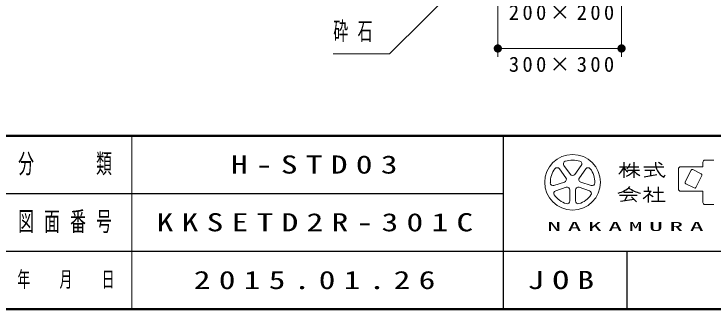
# Model space of a CAD drawing. Units: millimetres on the paper. Extents: x -365 to 0, y -26 to 257.
# Drawn here: x -129.3 to -44.4, y 0 to 35.8 of the extents above; entities that cross this region are included whole.
import ezdxf

# ---------------------------------------------------------------- set-up
doc = ezdxf.new("R2010")
doc.units = ezdxf.units.MM
doc.layers.add('LY_1', color=7, linetype='Continuous', lineweight=13)
doc.layers.add('LY_3', color=7, linetype='Continuous', lineweight=13)
doc.styles.add('ＭＳ ゴシック', font='')
doc.styles.get('ＭＳ ゴシック').set_extended_font_data('MS Gothic')

# ---------------------------------------------------------------- blocks, each defined once
blk = doc.blocks.new('filled_dot')
at = {"color": 0, "linetype": 'Continuous', "lineweight": -2, "const_width": 1.25}
blk.add_lwpolyline([(-0.625, 0, 1), (0.625, 0, 1)], format="xyb", close=True, dxfattribs=at)

msp = doc.modelspace()

# ---------------------------------------------------------------- linework, layer by layer
at = {"layer": 'LY_1'}
for p, q in [((-70.636, 41.747), (-70.636, 30.592)), ((-55.636, 41.747), (-55.636, 30.592)), ((-55.636, 31.592), (-70.636, 31.592))]:
    msp.add_line(p, q, dxfattribs=at)
msp.add_lwpolyline([(-70.636, 44.014), (-83.781, 30.926), (-90.589, 30.926)], dxfattribs=at)
at = {"layer": 'LY_3', "lineweight": 50}
for p, q in [((-365, 21), (0, 21)), ((-365, 0), (0, 0))]:
    msp.add_line(p, q, dxfattribs=at)
at = {"layer": 'LY_3'}
for p, q in [((-115, 21), (-115, 0)), ((-45.506, 18.063), (-44.426, 18.063)), ((-62.39, 15.917), (-63.175, 16.997)), ((-62.629, 17.393), (-61.844, 16.313)), ((-61.298, 16.313), (-60.513, 17.393)), ((-59.967, 16.997), (-60.752, 15.917)), ((-48.746, 16.983), (-48.746, 14.553)), ((-48.476, 17.253), (-45.776, 17.253)), ((-45.776, 17.793), (-45.776, 17.253)), ((-47.198, 16.838), (-47.918, 15.4)), ((-45.975, 16.408), (-46.981, 16.911)), ((-46.622, 14.752), (-45.902, 16.19)), ((-63.828, 14.985), (-62.559, 15.397)), ((-60.583, 15.397), (-59.313, 14.985)), ((-62.35, 14.755), (-63.62, 14.343)), ((-61.908, 13.099), (-61.908, 14.434)), ((-61.233, 14.434), (-61.233, 13.099)), ((-59.522, 14.343), (-60.792, 14.755)), ((-47.845, 15.183), (-46.839, 14.68)), ((-48.476, 14.283), (-45.776, 14.283)), ((-45.776, 14.283), (-45.776, 12.933)), ((-45.506, 12.663), (-44.426, 12.663))]:
    msp.add_line(p, q, dxfattribs=at)
at = {"layer": 'LY_3', "color": 211, "lineweight": 25}
for p, q in [((-70, 21), (-70, 0)), ((-182.5, 14), (-70, 14)), ((-237.5, 7), (0, 7))]:
    msp.add_line(p, q, dxfattribs=at)
at = {"layer": 'LY_3', "lineweight": 25}
for p, q in [((-55.901, 17.253), (-54.956, 17.253)), ((-55.361, 17.793), (-55.361, 15.903)), ((-54.769, 17.253), (-53.525, 17.253)), ((-54.146, 17.793), (-54.146, 15.903)), ((-52.931, 17.253), (-50.501, 17.253)), ((-50.719, 17.467), (-51.16, 17.761)), ((-54.915, 16.848), (-53.471, 16.848)), ((-52.889, 16.02), (-51.353, 16.327)), ((-52.796, 16.848), (-51.581, 16.848)), ((-52.121, 16.848), (-52.121, 16.173)), ((-52.391, 14.823), (-52.391, 14.283)), ((-51.176, 14.823), (-51.176, 13.068)), ((-55.901, 13.784), (-53.741, 13.784)), ((-55.361, 14.148), (-54.281, 14.148)), ((-54.899, 13.784), (-55.289, 13.136)), ((-54.416, 13.607), (-53.81, 13.001)), ((-52.931, 14.283), (-52.051, 14.283)), ((-52.391, 13.91), (-52.391, 12.933)), ((-52.34, 13.96), (-51.796, 13.646)), ((-51.783, 14.148), (-50.568, 14.148)), ((-55.765, 13.067), (-54.113, 13.304)), ((-51.986, 13.068), (-50.366, 13.068)), ((-55, 7), (-55, 0))]:
    msp.add_line(p, q, dxfattribs=at)
at = {"layer": 'LY_3'}
msp.add_circle((-61.571, 15.363), 3.375, dxfattribs=at)
for centre, radius, start, end in [((-62.356, 17.592), 0.338, 109.39847, 215.99997), ((-61.571, 15.363), 2.7, 70.60155, 109.39847), ((-60.786, 17.592), 0.338, 324, 70.60155), ((-45.506, 17.793), 0.27, 89.99998, 179.99996), ((-61.571, 15.363), 2.7, 142.60154, 181.39846), ((-63.448, 16.798), 0.338, 35.99999, 142.60154), ((-59.694, 16.798), 0.338, 37.39846, 143.99995), ((-61.571, 15.363), 2.7, 358.60155, 37.39847), ((-48.476, 16.983), 0.27, 89.99998, 179.99996), ((-61.571, 16.512), 0.338, 215.99998, 324), ((-47.054, 16.766), 0.162, 63.43492, 153.43499), ((-46.047, 16.263), 0.162, 333.4349, 63.43487), ((-63.933, 15.306), 0.338, 181.39848, 287.99997), ((-62.663, 15.718), 0.338, 287.99998, 35.99999), ((-60.479, 15.718), 0.338, 143.99996, 251.99999), ((-59.209, 15.306), 0.338, 252.00001, 358.60156), ((-47.773, 15.328), 0.162, 153.43495, 243.43485), ((-62.246, 14.434), 0.338, 359.99997, 107.99999), ((-60.896, 14.434), 0.338, 71.99997, 179.99999), ((-48.476, 14.553), 0.27, 179.99998, 270.00002), ((-46.766, 14.825), 0.162, 243.43498, 333.43496), ((-63.516, 14.022), 0.338, 107.99999, 214.60154), ((-61.571, 15.363), 2.7, 214.60156, 253.39848), ((-61.571, 15.363), 2.7, 286.60155, 325.39847), ((-59.626, 14.022), 0.338, 325.39847, 71.99996), ((-62.246, 13.099), 0.338, 253.39847, 359.99997), ((-60.896, 13.099), 0.338, 179.99999, 286.60154), ((-45.506, 12.933), 0.27, 179.99998, 270.00002)]:
    msp.add_arc(centre, radius, start, end, dxfattribs=at)
at = {"layer": 'LY_3', "lineweight": 25}
for centre, radius, start, end in [((-57.466, 18.084), 2.285, 311.36185, 337.13638), ((-53.383, 18.427), 2.345, 212.50346, 230.00631), ((-56.002, 18.047), 1.467, 313.72108, 343.54317), ((-49.563, 17.694), 1.953, 177.09472, 240.51891), ((-56.374, 18.818), 3.034, 295.86917, 317.23867), ((-51.918, 18.818), 3.034, 222.76131, 240.10806), ((-51.54, 16.805), 1.299, 321.42112, 334.8249), ((-56.898, 17.257), 3.32, 285.11261, 313.40619), ((-52.77, 17.194), 3.192, 231.17281, 259.75506), ((-55.66, 17.226), 4.657, 304.87257, 320.80411)]:
    msp.add_arc(centre, radius, start, end, dxfattribs=at)

# ---------------------------------------------------------------- block references
at = {"layer": 'LY_1', "xscale": 0.4, "yscale": 0.4}
msp.add_blockref('filled_dot', (-70.636, 31.592), dxfattribs=at)
at = {"layer": 'LY_1', "xscale": 0.4, "yscale": 0.4, "rotation": 180}
msp.add_blockref('filled_dot', (-55.636, 31.592), dxfattribs=at)

# ---------------------------------------------------------------- texts
at = {"layer": 'LY_1', "style": 'ＭＳ ゴシック'}
for s, insert, char_height, attachment_point in [('\\T1.32;200×200', (-62.715, 36.889), 1.833, 2), ('\\T1.64;\\W0.6;砕石', (-90.589, 33.576), 2.199, 4), ('\\T1.32;300×300', (-62.715, 30.592), 1.833, 2), ('\\T1.5;\\W1.35;H-STD03', (-103, 17.5), 2.199, 4), ('\\T1.5;\\W1.35;KKSETD2R-301C', (-112, 10.5), 2.199, 4), ('\\T1.5;\\W1.35;2015.01.26', (-107.5, 3.5), 2.199, 4)]:
    msp.add_mtext(s, dxfattribs=dict(at, insert=insert, char_height=char_height, attachment_point=attachment_point))
at = {"layer": 'LY_3', "color": 4, "attachment_point": 5, "style": 'ＭＳ ゴシック'}
for s, insert, char_height in [('\\T1.64;\\W0.6;分\u3000\u3000類', (-122.5, 17.5), 2.346), ('\\T1.64;\\W0.6;図面番号', (-122.5, 10.5), 2.346), ('\\T1.5;\\W2.2;NAKAMURA\\~MFG.CORPORATION', (-35, 10), 1.1), ('\\T1.64;\\W0.6;年\u3000月\u3000日', (-122.5, 3.5), 1.906), ('\\T1.5;\\W1.35;JOB', (-62.5, 3.5), 2.199)]:
    msp.add_mtext(s, dxfattribs=dict(at, insert=insert, char_height=char_height))

doc.saveas('drawing.dxf')
